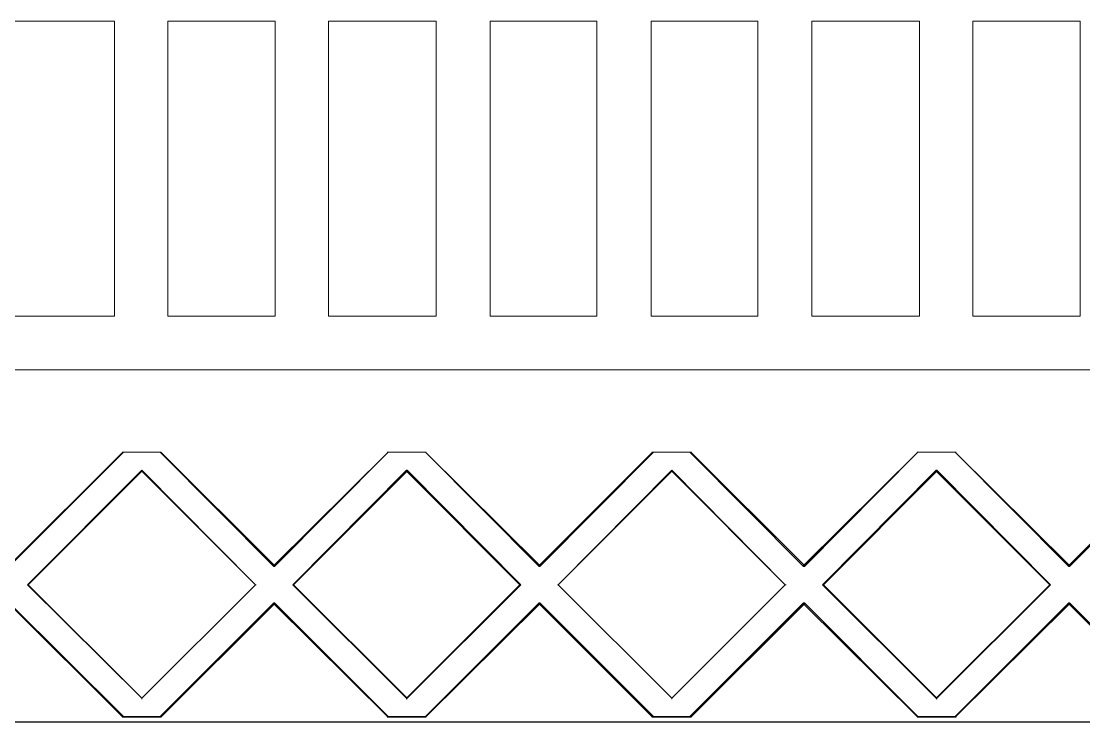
# Model space of a CAD drawing. Extents: x -66030 to 95157, y -13132 to 45879.
# Drawn here: x 58272 to 63715, y 16976 to 20565 of the extents above; entities that cross this region are included whole.
import ezdxf

# ---------------------------------------------------------------- set-up
doc = ezdxf.new("R2010")
doc.units = 0
doc.header["$LTSCALE"] = 100
doc.header["$MEASUREMENT"] = 0
doc.layers.get('0').update_dxf_attribs({"linetype": 'CONTINUOUS'})
doc.layers.add('3', color=11, linetype='CONTINUOUS')

msp = doc.modelspace()

# ---------------------------------------------------------------- linework, layer by layer
at = {"lineweight": 0}
for points in [[(58198.3, 20565), (58749, 20565), (58749, 19053.4), (58198.3, 19053.4), (58198.3, 20565)], [(59022.4, 20565), (59573.2, 20565), (59573.2, 19053.4), (59022.4, 19053.4), (59022.4, 20565)], [(59846.6, 20565), (60397.3, 20565), (60397.3, 19053.4), (59846.6, 19053.4), (59846.6, 20565)], [(60674.6, 20565), (61221.5, 20565), (61221.5, 19053.4), (60674.6, 19053.4), (60674.6, 20565)], [(61498.8, 20565), (62045.6, 20565), (62045.6, 19053.4), (61498.8, 19053.4), (61498.8, 20565)], [(62323, 20565), (62873.7, 20565), (62873.7, 19053.4), (62323, 19053.4), (62323, 20565)], [(63147.1, 20565), (63697.9, 20565), (63697.9, 19053.4), (63147.1, 19053.4), (63147.1, 20565)], [(58795.9, 18358.1), (58792, 18358.1), (58210, 17776.1), (58210, 17772.2), (58795.9, 18358.1), (58795.9, 18358.1), (58795.9, 18358.1), (58795.9, 18358.1), (58795.9, 18358.1)], [(58792, 18358.1), (58792, 18358.1), (58792, 18358.1), (58795.9, 18358.1), (58795.9, 18358.1), (58792, 18358.1), (58792, 18358.1), (58788.1, 18358.1), (58792, 18358.1)], [(58987.3, 18358.1), (58987.3, 18358.1), (58792, 18358.1), (58792, 18358.1), (58987.3, 18358.1), (58987.3, 18358.1), (58987.3, 18358.1), (58987.3, 18358.1), (58987.3, 18358.1)], [(58983.4, 18358.1), (58987.3, 18358.1), (58987.3, 18358.1), (58983.4, 18358.1), (58983.4, 18358.1), (58983.4, 18358.1), (58983.4, 18358.1), (58983.4, 18358.1), (58983.4, 18358.1)], [(59569.3, 17772.2), (59569.3, 17776.1), (58987.3, 18358.1), (58983.4, 18358.1), (59565.3, 17772.2), (59569.3, 17772.2), (59565.3, 17772.2), (59569.3, 17772.2), (59569.3, 17772.2)], [(60151.2, 18358.1), (60151.2, 18358.1), (59565.3, 17776.1), (59569.3, 17772.2), (60151.2, 18358.1), (60151.2, 18358.1), (60151.2, 18358.1), (60151.2, 18358.1), (60151.2, 18358.1)], [(60151.2, 18358.1), (60151.2, 18358.1), (60151.2, 18358.1), (60151.2, 18358.1), (60151.2, 18358.1), (60151.2, 18358.1), (60151.2, 18358.1), (60147.3, 18358.1), (60151.2, 18358.1)], [(60342.6, 18358.1), (60342.6, 18358.1), (60151.2, 18358.1), (60151.2, 18358.1), (60342.6, 18358.1), (60342.6, 18358.1), (60342.6, 18358.1), (60346.5, 18358.1), (60342.6, 18358.1)], [(60342.6, 18358.1), (60342.6, 18358.1), (60342.6, 18358.1), (60342.6, 18358.1), (60342.6, 18358.1), (60342.6, 18358.1), (60342.6, 18358.1), (60338.7, 18358.1), (60342.6, 18358.1)], [(60928.5, 17772.2), (60928.5, 17776.1), (60342.6, 18358.1), (60342.6, 18358.1), (60924.6, 17772.2), (60928.5, 17772.2), (60924.6, 17772.2), (60924.6, 17772.2), (60928.5, 17772.2)], [(61510.5, 18358.1), (61506.6, 18358.1), (60924.6, 17776.1), (60928.5, 17772.2), (61510.5, 18358.1), (61510.5, 18358.1), (61510.5, 18358.1), (61510.5, 18358.1), (61510.5, 18358.1)], [(61506.6, 18358.1), (61506.6, 18358.1), (61506.6, 18358.1), (61510.5, 18358.1), (61510.5, 18358.1), (61506.6, 18358.1), (61506.6, 18358.1), (61502.7, 18358.1), (61506.6, 18358.1)], [(61701.9, 18358.1), (61701.9, 18358.1), (61506.6, 18358.1), (61506.6, 18358.1), (61701.9, 18358.1), (61701.9, 18358.1), (61701.9, 18358.1), (61705.8, 18358.1), (61701.9, 18358.1)], [(61698, 18358.1), (61701.9, 18358.1), (61701.9, 18358.1), (61698, 18358.1), (61698, 18358.1), (61698, 18358.1), (61698, 18358.1), (61698, 18358.1), (61698, 18358.1)], [(62283.9, 17772.2), (62283.9, 17776.1), (61701.9, 18358.1), (61698, 18358.1), (62280, 17772.2), (62283.9, 17772.2), (62280, 17772.2), (62283.9, 17772.2), (62283.9, 17772.2)], [(62865.9, 18358.1), (62865.9, 18358.1), (62280, 17776.1), (62283.9, 17772.2), (62865.9, 18358.1), (62865.9, 18358.1), (62865.9, 18358.1), (62869.8, 18358.1), (62865.9, 18358.1)], [(62865.9, 18358.1), (62865.9, 18358.1), (62865.9, 18358.1), (62865.9, 18358.1), (62865.9, 18358.1), (62865.9, 18358.1), (62865.9, 18358.1), (62862, 18358.1), (62865.9, 18358.1)], [(63057.3, 18358.1), (63057.3, 18358.1), (62865.9, 18358.1), (62865.9, 18358.1), (63057.3, 18358.1), (63057.3, 18358.1), (63057.3, 18358.1), (63061.2, 18358.1), (63057.3, 18358.1)], [(63057.3, 18358.1), (63057.3, 18358.1), (63057.3, 18358.1), (63057.3, 18358.1), (63057.3, 18358.1), (63057.3, 18358.1), (63057.3, 18358.1), (63057.3, 18358.1), (63057.3, 18358.1)], [(63643.2, 17772.2), (63643.2, 17776.1), (63057.3, 18358.1), (63057.3, 18358.1), (63639.3, 17772.2), (63643.2, 17772.2), (63639.3, 17772.2), (63639.3, 17772.2), (63643.2, 17772.2)], [(64225.2, 18358.1), (64221.3, 18358.1), (63639.3, 17776.1), (63643.2, 17772.2), (64225.2, 18358.1), (64225.2, 18358.1), (64225.2, 18358.1), (64225.2, 18358.1), (64225.2, 18358.1)], [(58889.6, 18264.4), (58889.6, 18264.4), (58303.7, 17678.5), (58307.6, 17678.5), (58889.6, 18260.5), (58889.6, 18264.4), (58889.6, 18264.4), (58889.6, 18264.4), (58889.6, 18264.4)], [(58889.6, 18260.5), (59471.6, 17678.5), (58889.6, 17096.5), (58307.6, 17678.5), (58889.6, 18260.5)], [(59471.6, 17678.5), (59471.6, 17678.5), (58889.6, 18264.4), (58889.6, 18260.5), (59471.6, 17678.5), (59471.6, 17678.5), (59471.6, 17678.5), (59475.5, 17678.5), (59471.6, 17678.5)], [(60248.9, 18264.4), (60245, 18264.4), (59663, 17678.5), (59666.9, 17678.5), (60248.9, 18260.5), (60248.9, 18264.4), (60248.9, 18264.4), (60245, 18264.4), (60245, 18264.4)], [(60245, 18260.5), (60830.9, 17678.5), (60245, 17096.5), (59663, 17678.5), (60245, 18260.5)], [(60830.9, 17678.5), (60830.9, 17678.5), (60248.9, 18264.4), (60245, 18260.5), (60827, 17678.5), (60830.9, 17678.5), (60830.9, 17678.5), (60830.9, 17678.5), (60830.9, 17678.5)], [(61022.3, 17678.5), (61022.3, 17678.5), (61604.3, 18260.5), (61604.3, 18264.4), (61022.3, 17678.5), (61022.3, 17678.5), (61022.3, 17678.5), (61018.4, 17678.5), (61022.3, 17678.5)], [(61604.3, 17096.5), (62186.3, 17678.5), (61604.3, 18260.5), (61022.3, 17678.5), (61604.3, 17096.5)], [(61604.3, 18264.4), (61604.3, 18260.5), (62186.3, 17678.5), (62186.3, 17678.5), (61604.3, 18264.4), (61604.3, 18264.4), (61604.3, 18264.4), (61604.3, 18264.4), (61604.3, 18264.4)], [(62377.6, 17678.5), (62381.5, 17678.5), (62963.5, 18260.5), (62959.6, 18264.4), (62377.6, 17678.5), (62377.6, 17678.5), (62377.6, 17678.5), (62377.6, 17678.5), (62377.6, 17678.5)], [(62963.5, 18260.5), (62377.6, 17678.5), (62963.5, 17096.5), (63545.5, 17678.5), (62963.5, 18260.5)], [(62959.6, 18264.4), (62959.6, 18260.5), (63541.6, 17678.5), (63545.5, 17678.5), (62963.5, 18264.4), (62959.6, 18264.4), (62963.5, 18264.4), (62963.5, 18264.4), (62959.6, 18264.4)], [(58303.7, 17678.5), (58303.7, 17678.5), (58889.6, 17096.5), (58889.6, 17096.5), (58307.6, 17678.5), (58303.7, 17678.5), (58303.7, 17678.5), (58303.7, 17678.5), (58303.7, 17678.5)], [(58889.6, 17096.5), (58889.6, 17096.5), (59471.6, 17678.5), (59471.6, 17678.5), (58889.6, 17096.5), (58889.6, 17096.5), (58889.6, 17096.5), (58889.6, 17092.6), (58889.6, 17096.5)], [(59663, 17678.5), (59663, 17678.5), (60245, 17096.5), (60248.9, 17096.5), (59666.9, 17678.5), (59663, 17678.5), (59663, 17678.5), (59663, 17678.5), (59663, 17678.5)], [(60245, 17096.5), (60248.9, 17096.5), (60830.9, 17678.5), (60827, 17678.5), (60245, 17096.5), (60245, 17096.5), (60245, 17096.5), (60245, 17092.6), (60248.9, 17096.5)], [(61604.3, 17096.5), (61604.3, 17096.5), (61022.3, 17678.5), (61022.3, 17678.5), (61604.3, 17096.5), (61604.3, 17096.5), (61604.3, 17096.5), (61604.3, 17092.6), (61604.3, 17096.5)], [(62186.3, 17678.5), (62186.3, 17678.5), (61604.3, 17096.5), (61604.3, 17096.5), (62186.3, 17678.5), (62186.3, 17678.5), (62186.3, 17678.5), (62190.2, 17678.5), (62186.3, 17678.5)], [(62963.5, 17096.5), (62963.5, 17096.5), (62381.5, 17678.5), (62377.6, 17678.5), (62959.6, 17096.5), (62963.5, 17096.5), (62959.6, 17096.5), (62963.5, 17092.6), (62963.5, 17096.5)], [(63545.5, 17678.5), (63541.6, 17678.5), (62959.6, 17096.5), (62963.5, 17096.5), (63545.5, 17678.5), (63545.5, 17678.5), (63545.5, 17678.5), (63545.5, 17678.5), (63545.5, 17678.5)], [(58210, 17584.8), (58210, 17580.8), (58792, 16998.9), (58795.9, 17002.8), (58210, 17584.8), (58210, 17584.8), (58210, 17584.8), (58210, 17584.8), (58210, 17584.8)], [(58983.4, 16998.9), (58987.3, 16998.9), (59569.3, 17580.8), (59565.3, 17584.8), (58983.4, 17002.8), (58983.4, 16998.9), (58983.4, 17002.8), (58983.4, 16998.9), (58983.4, 16998.9)], [(59565.3, 17584.8), (59565.3, 17580.8), (60151.2, 16998.9), (60151.2, 17002.8), (59569.3, 17584.8), (59565.3, 17584.8), (59569.3, 17584.8), (59569.3, 17584.8), (59565.3, 17584.8)], [(60342.6, 16998.9), (60342.6, 16998.9), (60928.5, 17580.8), (60924.6, 17584.8), (60342.6, 17002.8), (60342.6, 16998.9), (60342.6, 17002.8), (60338.7, 16998.9), (60342.6, 16998.9)], [(60924.6, 17584.8), (60924.6, 17580.8), (61506.6, 16998.9), (61510.5, 17002.8), (60928.5, 17584.8), (60924.6, 17584.8), (60928.5, 17584.8), (60924.6, 17584.8), (60924.6, 17584.8)], [(61698, 16998.9), (61701.9, 16998.9), (62283.9, 17580.8), (62280, 17584.8), (61698, 17002.8), (61698, 16998.9), (61698, 17002.8), (61698, 16998.9), (61698, 16998.9)], [(62280, 17584.8), (62280, 17580.8), (62865.9, 16998.9), (62865.9, 17002.8), (62283.9, 17584.8), (62280, 17584.8), (62283.9, 17584.8), (62283.9, 17584.8), (62280, 17584.8)], [(63057.3, 16998.9), (63057.3, 16998.9), (63643.2, 17580.8), (63639.3, 17584.8), (63057.3, 17002.8), (63057.3, 16998.9), (63057.3, 17002.8), (63057.3, 16998.9), (63057.3, 16998.9)], [(63639.3, 17584.8), (63639.3, 17580.8), (64221.3, 16998.9), (64225.2, 17002.8), (63643.2, 17584.8), (63639.3, 17584.8), (63643.2, 17584.8), (63639.3, 17584.8), (63639.3, 17584.8)], [(58792, 17002.8), (58792, 16998.9), (58987.3, 16998.9), (58987.3, 17002.8), (58792, 17002.8), (58792, 17002.8), (58792, 17002.8), (58788.1, 16998.9), (58792, 16998.9)], [(58795.9, 17002.8), (58792, 17002.8), (58792, 17002.8), (58795.9, 16998.9), (58795.9, 16998.9), (58795.9, 17002.8), (58795.9, 16998.9), (58795.9, 16998.9), (58795.9, 17002.8)], [(58987.3, 16998.9), (58987.3, 17002.8), (58987.3, 17002.8), (58983.4, 16998.9), (58983.4, 16998.9), (58987.3, 16998.9), (58987.3, 16998.9), (58987.3, 16998.9), (58987.3, 17002.8)], [(60151.2, 17002.8), (60151.2, 16998.9), (60342.6, 16998.9), (60342.6, 17002.8), (60151.2, 17002.8), (60151.2, 17002.8), (60151.2, 17002.8), (60147.3, 16998.9), (60151.2, 16998.9)], [(60151.2, 17002.8), (60151.2, 17002.8), (60151.2, 17002.8), (60151.2, 16998.9), (60151.2, 16998.9), (60151.2, 17002.8), (60151.2, 16998.9), (60151.2, 16998.9), (60151.2, 17002.8)], [(60342.6, 16998.9), (60342.6, 17002.8), (60342.6, 17002.8), (60342.6, 16998.9), (60342.6, 16998.9), (60342.6, 16998.9), (60342.6, 16998.9), (60346.5, 16998.9), (60342.6, 17002.8)], [(61506.6, 17002.8), (61506.6, 16998.9), (61701.9, 16998.9), (61701.9, 17002.8), (61506.6, 17002.8), (61506.6, 17002.8), (61506.6, 17002.8), (61502.7, 16998.9), (61506.6, 16998.9)], [(61510.5, 17002.8), (61506.6, 17002.8), (61506.6, 17002.8), (61510.5, 16998.9), (61510.5, 16998.9), (61510.5, 17002.8), (61510.5, 16998.9), (61510.5, 16998.9), (61510.5, 17002.8)], [(61701.9, 16998.9), (61701.9, 17002.8), (61701.9, 17002.8), (61698, 16998.9), (61698, 16998.9), (61701.9, 16998.9), (61701.9, 16998.9), (61705.8, 16998.9), (61701.9, 17002.8)], [(62865.9, 17002.8), (62865.9, 16998.9), (63057.3, 16998.9), (63057.3, 17002.8), (62865.9, 17002.8), (62865.9, 17002.8), (62865.9, 17002.8), (62862, 16998.9), (62865.9, 16998.9)], [(62865.9, 17002.8), (62865.9, 17002.8), (62865.9, 17002.8), (62865.9, 16998.9), (62865.9, 16998.9), (62865.9, 17002.8), (62865.9, 16998.9), (62869.8, 16998.9), (62865.9, 17002.8)], [(63057.3, 16998.9), (63057.3, 17002.8), (63057.3, 17002.8), (63057.3, 16998.9), (63057.3, 16998.9), (63057.3, 16998.9), (63057.3, 16998.9), (63061.2, 16998.9), (63057.3, 17002.8)]]:
    msp.add_lwpolyline(points, close=True, dxfattribs=at)
for points in [[(63971.3, 18780), (63697.9, 18780), (63147.1, 18780), (62873.7, 18780), (62323, 18780), (62045.6, 18780), (61498.8, 18780), (61221.5, 18780), (60674.6, 18780), (60397.3, 18780), (59846.6, 18780), (59573.2, 18780), (59022.4, 18780), (58749, 18780), (58198.3, 18780)], [(58210, 17776.1), (58792, 18358.1), (58792, 18358.1), (58987.3, 18358.1), (58983.4, 18358.1), (59569.3, 17776.1), (60151.2, 18358.1), (60151.2, 18358.1), (60342.6, 18358.1), (60342.6, 18358.1), (60924.6, 17776.1), (61506.6, 18358.1), (61506.6, 18358.1), (61701.9, 18358.1), (61701.9, 18358.1), (62283.9, 17776.1), (62865.9, 18358.1), (62865.9, 18358.1), (63057.3, 18358.1), (63057.3, 18358.1), (63639.3, 17776.1), (64221.3, 18358.1)], [(64221.3, 16998.9), (63639.3, 17584.8), (63057.3, 16998.9), (63057.3, 16998.9), (62865.9, 16998.9), (62865.9, 16998.9), (62283.9, 17584.8), (61701.9, 16998.9), (61701.9, 16998.9), (61506.6, 16998.9), (61506.6, 16998.9), (60924.6, 17584.8), (60342.6, 16998.9), (60342.6, 16998.9), (60151.2, 16998.9), (60151.2, 16998.9), (59569.3, 17584.8), (58983.4, 16998.9), (58987.3, 16998.9), (58792, 16998.9), (58792, 16998.9), (58210, 17584.8)]]:
    msp.add_lwpolyline(points, dxfattribs=at)
at = {"layer": '3'}
msp.add_line((-66009.4, 16976.2), (95156.9, 16976.2), dxfattribs=at)

doc.saveas('drawing.dxf')
